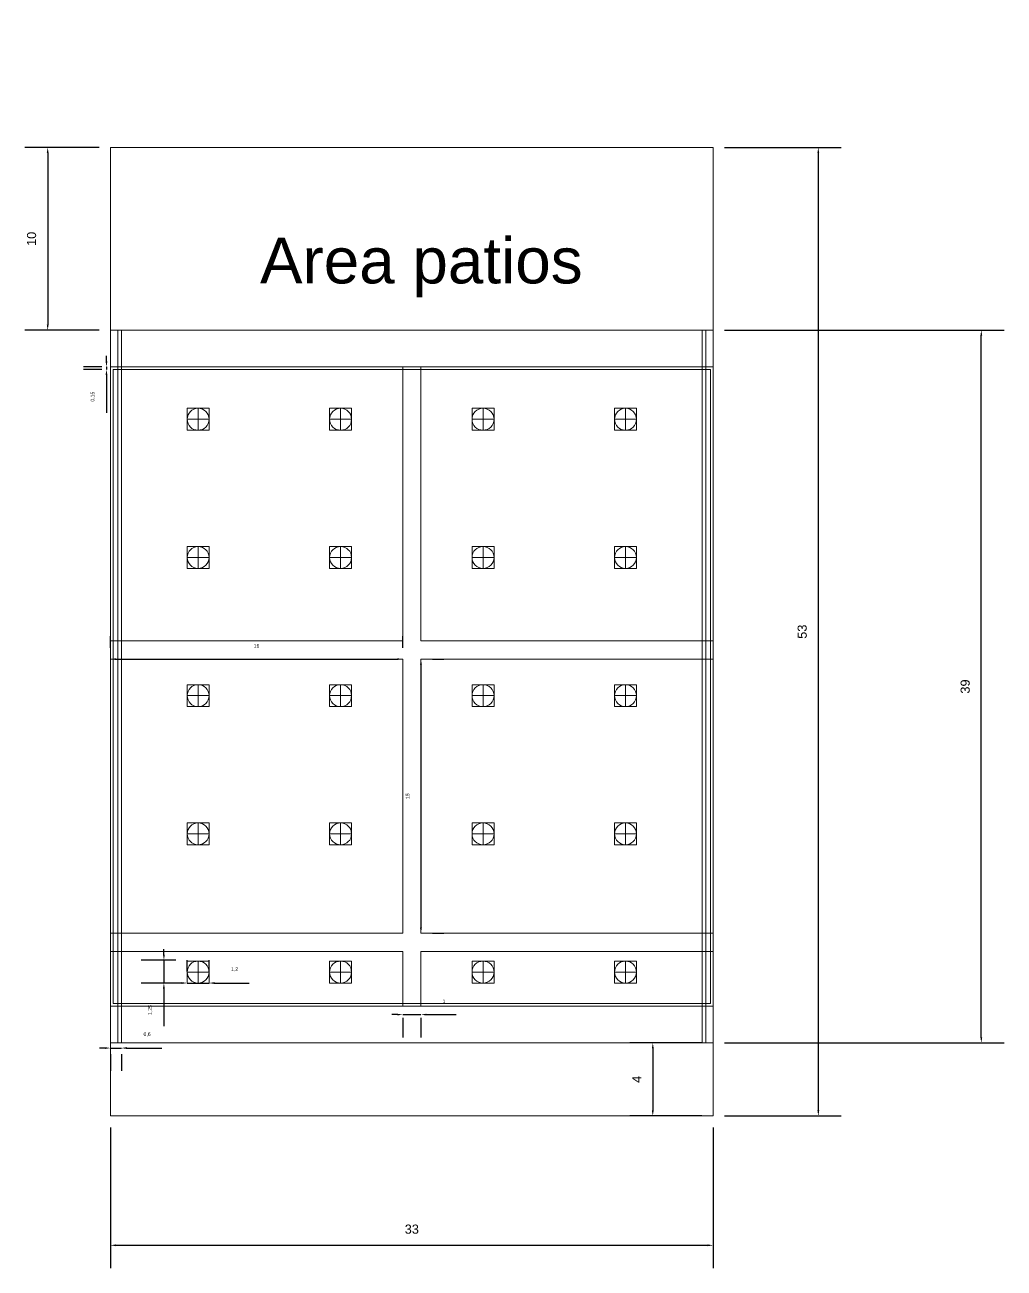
# Model space of a CAD drawing. Header units: millimetres. Extents: x -461 to 1315, y -154 to 152.
# Drawn here: x 166 to 219.6, y -125.8 to -57.8 of the extents above; entities that cross this region are included whole.
import ezdxf

# ---------------------------------------------------------------- set-up
doc = ezdxf.new("R2010")
doc.units = ezdxf.units.MM
for name, color, linetype, lineweight in [('A-AREA', 7, 'Continuous', 5), ('A-ROOF', 200, 'Continuous', 13), ('A-WALL', 253, 'Continuous', 15), ('S-BEAM', 1, 'Continuous', 13), ('S-STIF', 42, 'Continuous', 13), ('S-STRS', 4, 'Continuous', 13)]:
    doc.layers.add(name, color=color, linetype=linetype, lineweight=lineweight)
doc.styles.get("Standard").update_dxf_attribs({"font": 'arial.ttf'})
doc.dimstyles.new('ISO-25', dxfattribs={"dimtxt": 0.5, "dimasz": 0.3, "dimexe": 1.25, "dimexo": 0.625, "dimtad": 1, "dimtxsty": 'Standard', "dimcen": 2.5, "dimclrd": 1, "dimadec": 0, "dimazin": 0, "dimtfac": 1, "dimtmove": 0, "dimatfit": 3, "dimfxl": 1, "dimarcsym": 0})
doc.dimstyles.new('Partes pequeñas', dxfattribs={"dimtxt": 0.2, "dimasz": 0.3, "dimexe": 1.25, "dimexo": 0.625, "dimtad": 1, "dimtxsty": 'Standard', "dimcen": 2.5, "dimclrd": 1, "dimadec": 0, "dimazin": 0, "dimtfac": 1, "dimtmove": 0, "dimatfit": 3, "dimfxl": 1, "dimarcsym": 0})

# ---------------------------------------------------------------- blocks, each defined once
blk = doc.blocks.new('*U283')
at = {"layer": 'S-STRS'}
for p, q in [((0.6, 0.6), (-0.6, 0.6)), ((-0.6, -0.6), (-0.6, 0.6)), ((-0.6, 0), (0.6, 0)), ((0, -0.6), (0, 0.6)), ((0.6, -0.6), (0.6, 0.6)), ((-0.6, -0.6), (0.6, -0.6))]:
    blk.add_line(p, q, dxfattribs=at)
blk.add_circle((0, 0), 0.6, dxfattribs=at)
blk = doc.blocks.new('*U284')
at = {"layer": 'S-STRS', "color": 0, "linetype": 'ByBlock', "lineweight": -2, "transparency": 16777216}
for p in [(0, 30.256), (7.8, 30.256), (15.6, 30.256), (23.4, 30.256), (0, 22.692), (7.8, 22.692), (15.6, 22.692), (23.4, 22.692), (0, 15.128), (7.8, 15.128), (15.6, 15.128), (23.4, 15.128), (0, 7.564), (7.8, 7.564), (15.6, 7.564), (23.4, 7.564), (0, 0), (7.8, 0), (15.6, 0), (23.4, 0)]:
    blk.add_blockref('*U283', p, dxfattribs=at)
blk = doc.blocks.new('*D286')
at = {"layer": 'A-AREA', "color": 0, "lineweight": -2, "transparency": 16777216}
for p, q in [((170.674, -118.088), (170.674, -125.794)), ((203.674, -118.088), (203.674, -125.794))]:
    blk.add_line(p, q, dxfattribs=at)
at = {"layer": 'A-AREA', "color": 1, "lineweight": -2, "transparency": 16777216}
blk.add_line((170.974, -124.544), (203.374, -124.544), dxfattribs=at)
at = {"layer": 'A-AREA', "color": 1, "lineweight": 20, "transparency": 16777216}
for points in [[(170.974, -124.494), (170.974, -124.594), (170.674, -124.544)], [(203.374, -124.494), (203.374, -124.594), (203.674, -124.544)]]:
    blk.add_solid(points, dxfattribs=at)
at = {"layer": 'Defpoints', "color": 0, "lineweight": 20, "transparency": 16777216}
for p in [(170.674, -117.463), (203.674, -117.463), (203.674, -124.544)]:
    blk.add_point(p, dxfattribs=at)
at = {"layer": 'A-AREA', "color": 0, "transparency": 16777216, "insert": (187.174, -123.663), "char_height": 0.5, "attachment_point": 5}
blk.add_mtext('33', dxfattribs=at)
blk = doc.blocks.new('*D287')
at = {"layer": 'A-AREA', "color": 0, "lineweight": -2, "transparency": 16777216}
for p, q in [((203.049, -113.463), (199.117, -113.463)), ((203.049, -117.463), (199.117, -117.463))]:
    blk.add_line(p, q, dxfattribs=at)
at = {"layer": 'A-AREA', "color": 1, "lineweight": -2, "transparency": 16777216}
blk.add_line((200.367, -113.763), (200.367, -117.163), dxfattribs=at)
at = {"layer": 'A-AREA', "color": 1, "lineweight": 20, "transparency": 16777216}
for points in [[(200.317, -113.763), (200.417, -113.763), (200.367, -113.463)], [(200.317, -117.163), (200.417, -117.163), (200.367, -117.463)]]:
    blk.add_solid(points, dxfattribs=at)
at = {"layer": 'Defpoints', "color": 0, "lineweight": 20, "transparency": 16777216}
for p in [(203.674, -113.463), (200.367, -117.463), (203.674, -117.463)]:
    blk.add_point(p, dxfattribs=at)
at = {"layer": 'A-AREA', "color": 0, "transparency": 16777216, "insert": (199.492, -115.463), "char_height": 0.5, "attachment_point": 5, "rotation": 90}
blk.add_mtext('4', dxfattribs=at)
blk = doc.blocks.new('*D288')
at = {"layer": 'A-AREA', "color": 0, "lineweight": -2, "transparency": 16777216}
for p, q in [((204.299, -74.463), (219.603, -74.463)), ((204.299, -113.463), (219.603, -113.463))]:
    blk.add_line(p, q, dxfattribs=at)
at = {"layer": 'A-AREA', "color": 1, "lineweight": -2, "transparency": 16777216}
blk.add_line((218.353, -113.163), (218.353, -74.763), dxfattribs=at)
at = {"layer": 'A-AREA', "color": 1, "lineweight": 20, "transparency": 16777216}
for points in [[(218.303, -74.763), (218.403, -74.763), (218.353, -74.463)], [(218.303, -113.163), (218.403, -113.163), (218.353, -113.463)]]:
    blk.add_solid(points, dxfattribs=at)
at = {"layer": 'Defpoints', "color": 0, "lineweight": 20, "transparency": 16777216}
for p in [(203.674, -74.463), (218.353, -74.463), (203.674, -113.463)]:
    blk.add_point(p, dxfattribs=at)
at = {"layer": 'A-AREA', "color": 0, "transparency": 16777216, "insert": (217.472, -93.963), "char_height": 0.5, "attachment_point": 5, "rotation": 90}
blk.add_mtext('39', dxfattribs=at)
blk = doc.blocks.new('*D289')
at = {"layer": 'A-AREA', "color": 0, "lineweight": -2, "transparency": 16777216}
for p, q in [((204.299, -64.463), (210.68, -64.463)), ((204.299, -117.463), (210.68, -117.463))]:
    blk.add_line(p, q, dxfattribs=at)
at = {"layer": 'A-AREA', "color": 1, "lineweight": -2, "transparency": 16777216}
blk.add_line((209.43, -64.763), (209.43, -117.163), dxfattribs=at)
at = {"layer": 'A-AREA', "color": 1, "lineweight": 20, "transparency": 16777216}
for points in [[(209.38, -64.763), (209.48, -64.763), (209.43, -64.463)], [(209.38, -117.163), (209.48, -117.163), (209.43, -117.463)]]:
    blk.add_solid(points, dxfattribs=at)
at = {"layer": 'Defpoints', "color": 0, "lineweight": 20, "transparency": 16777216}
for p in [(203.674, -64.463), (203.674, -117.463), (209.43, -117.463)]:
    blk.add_point(p, dxfattribs=at)
at = {"layer": 'A-AREA', "color": 0, "transparency": 16777216, "insert": (208.549, -90.963), "char_height": 0.5, "attachment_point": 5, "rotation": 90}
blk.add_mtext('53', dxfattribs=at)
blk = doc.blocks.new('*D290')
at = {"layer": 'A-AREA', "color": 0, "lineweight": -2, "transparency": 16777216}
for p, q in [((170.049, -64.463), (165.989, -64.463)), ((170.049, -74.463), (165.989, -74.463))]:
    blk.add_line(p, q, dxfattribs=at)
at = {"layer": 'A-AREA', "color": 1, "lineweight": -2, "transparency": 16777216}
blk.add_line((167.239, -64.763), (167.239, -74.163), dxfattribs=at)
at = {"layer": 'A-AREA', "color": 1, "lineweight": 20, "transparency": 16777216}
for points in [[(167.189, -64.763), (167.289, -64.763), (167.239, -64.463)], [(167.189, -74.163), (167.289, -74.163), (167.239, -74.463)]]:
    blk.add_solid(points, dxfattribs=at)
at = {"layer": 'Defpoints', "color": 0, "lineweight": 20, "transparency": 16777216}
for p in [(170.674, -64.463), (167.239, -74.463), (170.674, -74.463)]:
    blk.add_point(p, dxfattribs=at)
at = {"layer": 'A-AREA', "color": 0, "transparency": 16777216, "insert": (166.358, -69.463), "char_height": 0.5, "attachment_point": 5, "rotation": 90}
blk.add_mtext('10', dxfattribs=at)
blk = doc.blocks.new('*D291')
at = {"layer": 'A-AREA', "color": 0, "lineweight": -2, "transparency": 16777216}
for p, q in [((188.299, -92.463), (188.924, -92.463)), ((188.299, -107.463), (188.924, -107.463))]:
    blk.add_line(p, q, dxfattribs=at)
at = {"layer": 'A-AREA', "color": 1, "lineweight": -2, "transparency": 16777216}
blk.add_line((187.674, -92.763), (187.674, -107.163), dxfattribs=at)
at = {"layer": 'A-AREA', "color": 1, "lineweight": 20, "transparency": 16777216}
for points in [[(187.624, -92.763), (187.724, -92.763), (187.674, -92.463)], [(187.624, -107.163), (187.724, -107.163), (187.674, -107.463)]]:
    blk.add_solid(points, dxfattribs=at)
at = {"layer": 'Defpoints', "color": 0, "lineweight": 20, "transparency": 16777216}
for p in [(187.674, -92.463), (187.674, -107.463), (187.674, -107.463)]:
    blk.add_point(p, dxfattribs=at)
at = {"layer": 'A-AREA', "color": 0, "transparency": 16777216, "insert": (186.946, -99.963), "char_height": 0.2, "attachment_point": 5, "rotation": 90}
blk.add_mtext('15', dxfattribs=at)
blk = doc.blocks.new('*D292')
at = {"layer": 'A-AREA', "color": 1, "lineweight": -2, "transparency": 16777216}
for p, q in [((186.374, -111.919), (186.074, -111.919)), ((186.674, -111.919), (187.674, -111.919)), ((187.974, -111.919), (189.597, -111.919))]:
    blk.add_line(p, q, dxfattribs=at)
at = {"layer": 'A-AREA', "color": 0, "lineweight": -2, "transparency": 16777216}
for p, q in [((186.674, -112.088), (186.674, -113.169)), ((187.674, -112.088), (187.674, -113.169))]:
    blk.add_line(p, q, dxfattribs=at)
at = {"layer": 'A-AREA', "color": 1, "lineweight": 20, "transparency": 16777216}
for points in [[(186.374, -111.869), (186.374, -111.969), (186.674, -111.919)], [(187.974, -111.869), (187.974, -111.969), (187.674, -111.919)]]:
    blk.add_solid(points, dxfattribs=at)
at = {"layer": 'Defpoints', "color": 0, "lineweight": 20, "transparency": 16777216}
for p in [(186.674, -111.463), (187.674, -111.463), (187.674, -111.919)]:
    blk.add_point(p, dxfattribs=at)
at = {"layer": 'A-AREA', "color": 0, "transparency": 16777216, "insert": (188.935, -111.194), "char_height": 0.2, "attachment_point": 5}
blk.add_mtext('1', dxfattribs=at)
blk = doc.blocks.new('*D293')
at = {"layer": 'A-AREA', "color": 0, "lineweight": -2, "transparency": 16777216}
for p, q in [((174.874, -109.566), (174.874, -108.941)), ((176.074, -109.566), (176.074, -108.941))]:
    blk.add_line(p, q, dxfattribs=at)
at = {"layer": 'A-AREA', "color": 1, "lineweight": -2, "transparency": 16777216}
for p, q in [((174.574, -110.191), (174.274, -110.191)), ((174.874, -110.191), (176.074, -110.191)), ((176.374, -110.191), (178.267, -110.191))]:
    blk.add_line(p, q, dxfattribs=at)
at = {"layer": 'A-AREA', "color": 1, "lineweight": 20, "transparency": 16777216}
for points in [[(174.574, -110.141), (174.574, -110.241), (174.874, -110.191)], [(176.374, -110.141), (176.374, -110.241), (176.074, -110.191)]]:
    blk.add_solid(points, dxfattribs=at)
at = {"layer": 'Defpoints', "color": 0, "lineweight": 20, "transparency": 16777216}
for p in [(174.874, -110.191), (176.074, -110.191), (176.074, -110.191)]:
    blk.add_point(p, dxfattribs=at)
at = {"layer": 'A-AREA', "color": 0, "transparency": 16777216, "insert": (177.47, -109.446), "char_height": 0.2, "attachment_point": 5}
blk.add_mtext('1,2', dxfattribs=at)
blk = doc.blocks.new('*D285')
at = {"layer": 'A-AREA', "color": 1, "lineweight": -2, "transparency": 16777216}
for p, q in [((173.601, -108.641), (173.601, -108.341)), ((173.601, -108.941), (173.601, -110.191)), ((173.601, -110.491), (173.601, -112.543))]:
    blk.add_line(p, q, dxfattribs=at)
at = {"layer": 'A-AREA', "color": 0, "lineweight": -2, "transparency": 16777216}
for p, q in [((174.249, -108.941), (172.351, -108.941)), ((174.249, -110.191), (172.351, -110.191))]:
    blk.add_line(p, q, dxfattribs=at)
at = {"layer": 'A-AREA', "color": 1, "lineweight": 20, "transparency": 16777216}
for points in [[(173.551, -108.641), (173.651, -108.641), (173.601, -108.941)], [(173.551, -110.491), (173.651, -110.491), (173.601, -110.191)]]:
    blk.add_solid(points, dxfattribs=at)
at = {"layer": 'Defpoints', "color": 0, "lineweight": 20, "transparency": 16777216}
for p in [(174.874, -108.941), (173.601, -110.191), (174.874, -110.191)]:
    blk.add_point(p, dxfattribs=at)
at = {"layer": 'A-AREA', "color": 0, "transparency": 16777216, "insert": (172.856, -111.667), "char_height": 0.2, "attachment_point": 5, "rotation": 90}
blk.add_mtext('1,25', dxfattribs=at)
blk = doc.blocks.new('*D294')
at = {"layer": 'A-AREA', "color": 1, "lineweight": -2, "transparency": 16777216}
for p, q in [((170.374, -113.749), (170.074, -113.749)), ((170.674, -113.749), (171.274, -113.749)), ((171.574, -113.749), (173.487, -113.749))]:
    blk.add_line(p, q, dxfattribs=at)
at = {"layer": 'A-AREA', "color": 0, "lineweight": -2, "transparency": 16777216}
for p, q in [((170.674, -114.088), (170.674, -114.999)), ((171.274, -114.088), (171.274, -114.999))]:
    blk.add_line(p, q, dxfattribs=at)
at = {"layer": 'A-AREA', "color": 1, "lineweight": 20, "transparency": 16777216}
for points in [[(170.374, -113.699), (170.374, -113.799), (170.674, -113.749)], [(171.574, -113.699), (171.574, -113.799), (171.274, -113.749)]]:
    blk.add_solid(points, dxfattribs=at)
at = {"layer": 'Defpoints', "color": 0, "lineweight": 20, "transparency": 16777216}
for p in [(170.674, -113.463), (171.274, -113.463), (171.274, -113.749)]:
    blk.add_point(p, dxfattribs=at)
at = {"layer": 'A-AREA', "color": 0, "transparency": 16777216, "insert": (172.68, -113.004), "char_height": 0.2, "attachment_point": 5}
blk.add_mtext('0,6', dxfattribs=at)
blk = doc.blocks.new('*D295')
at = {"layer": 'A-AREA', "color": 0, "lineweight": -2, "transparency": 16777216}
for p, q in [((170.674, -91.838), (170.674, -91.213)), ((186.674, -91.838), (186.674, -91.213))]:
    blk.add_line(p, q, dxfattribs=at)
at = {"layer": 'A-AREA', "color": 1, "lineweight": -2, "transparency": 16777216}
blk.add_line((170.974, -92.463), (186.374, -92.463), dxfattribs=at)
at = {"layer": 'A-AREA', "color": 1, "lineweight": 20, "transparency": 16777216}
for points in [[(170.974, -92.413), (170.974, -92.513), (170.674, -92.463)], [(186.374, -92.413), (186.374, -92.513), (186.674, -92.463)]]:
    blk.add_solid(points, dxfattribs=at)
at = {"layer": 'Defpoints', "color": 0, "lineweight": 20, "transparency": 16777216}
for p in [(170.674, -92.463), (186.674, -92.463), (186.674, -92.463)]:
    blk.add_point(p, dxfattribs=at)
at = {"layer": 'A-AREA', "color": 0, "transparency": 16777216, "insert": (178.674, -91.736), "char_height": 0.2, "attachment_point": 5}
blk.add_mtext('16', dxfattribs=at)
blk = doc.blocks.new('*D296')
at = {"layer": 'A-AREA', "color": 1, "lineweight": -2, "transparency": 16777216}
for p, q in [((170.457, -76.163), (170.457, -75.863)), ((170.457, -76.463), (170.457, -76.613)), ((170.457, -76.913), (170.457, -78.984))]:
    blk.add_line(p, q, dxfattribs=at)
at = {"layer": 'A-AREA', "color": 0, "lineweight": -2, "transparency": 16777216}
for p, q in [((170.199, -76.463), (169.207, -76.463)), ((170.199, -76.613), (169.207, -76.613))]:
    blk.add_line(p, q, dxfattribs=at)
at = {"layer": 'A-AREA', "color": 1, "lineweight": 20, "transparency": 16777216}
for points in [[(170.407, -76.163), (170.507, -76.163), (170.457, -76.463)], [(170.407, -76.913), (170.507, -76.913), (170.457, -76.613)]]:
    blk.add_solid(points, dxfattribs=at)
at = {"layer": 'Defpoints', "color": 0, "lineweight": 20, "transparency": 16777216}
for p in [(170.457, -76.613), (170.824, -76.463), (170.824, -76.613)]:
    blk.add_point(p, dxfattribs=at)
at = {"layer": 'A-AREA', "color": 0, "transparency": 16777216, "insert": (169.712, -78.098), "char_height": 0.2, "attachment_point": 5, "rotation": 90}
blk.add_mtext('0,15', dxfattribs=at)

msp = doc.modelspace()

# ---------------------------------------------------------------- linework, layer by layer
at = {"layer": 'A-AREA'}
for p, q in [((170.674, -64.463), (203.674, -64.463)), ((170.674, -64.463), (170.674, -76.463)), ((203.674, -64.463), (203.674, -117.463)), ((170.674, -76.463), (203.674, -76.463)), ((203.674, -111.463), (203.674, -76.463)), ((203.674, -76.463), (203.674, -111.463)), ((170.674, -117.463), (170.674, -111.463)), ((170.674, -111.463), (203.674, -111.463)), ((170.674, -111.463), (203.674, -111.463)), ((203.674, -117.463), (170.674, -117.463))]:
    msp.add_line(p, q, dxfattribs=at)
at = {"layer": 'A-ROOF'}
for p, q in [((187.174, -74.463), (170.674, -74.463)), ((170.674, -74.463), (171.274, -74.463)), ((170.674, -74.463), (171.074, -74.463)), ((171.074, -74.463), (171.074, -113.463)), ((187.174, -74.463), (203.674, -74.463)), ((203.674, -74.463), (203.074, -74.463)), ((203.674, -74.463), (203.274, -74.463)), ((203.274, -74.463), (203.274, -113.463)), ((170.674, -112.063), (170.674, -111.463)), ((203.674, -112.063), (203.674, -111.463)), ((170.674, -113.463), (203.674, -113.463))]:
    msp.add_line(p, q, dxfattribs=at)
at = {"layer": 'A-WALL'}
for p, q in [((170.674, -117.463), (170.674, -64.463)), ((203.674, -76.463), (170.674, -76.463)), ((170.674, -76.463), (170.674, -111.463)), ((170.674, -76.463), (170.824, -76.463)), ((170.674, -76.463), (170.674, -76.613)), ((170.824, -76.613), (170.824, -111.313)), ((170.824, -76.613), (203.524, -76.613)), ((203.524, -111.313), (203.524, -76.613)), ((170.674, -111.463), (170.674, -111.313)), ((203.524, -111.463), (170.674, -111.463)), ((170.824, -111.313), (190.27, -111.313)), ((190.27, -111.313), (190.42, -111.313)), ((190.42, -111.313), (192.97, -111.313)), ((192.97, -111.313), (190.42, -111.313)), ((192.97, -111.313), (196.27, -111.313)), ((196.27, -111.313), (203.524, -111.313)), ((203.524, -111.313), (200.524, -111.313)), ((203.674, -111.463), (203.524, -111.463))]:
    msp.add_line(p, q, dxfattribs=at)
at = {"layer": 'S-BEAM'}
for p, q in [((170.674, -74.463), (170.674, -111.463)), ((171.274, -74.463), (171.074, -74.463)), ((171.274, -74.463), (171.274, -113.463)), ((203.074, -74.463), (203.074, -113.463)), ((203.074, -74.463), (203.274, -74.463)), ((203.674, -74.463), (203.674, -111.463)), ((170.674, -111.463), (170.674, -113.463)), ((203.674, -111.463), (203.674, -113.463)), ((171.274, -113.463), (171.074, -113.463)), ((203.074, -113.463), (203.274, -113.463))]:
    msp.add_line(p, q, dxfattribs=at)
at = {"layer": 'S-STIF'}
for p, q in [((187.174, -76.463), (186.674, -76.463)), ((186.674, -76.463), (186.674, -91.463)), ((187.174, -76.463), (187.674, -76.463)), ((187.674, -76.463), (187.674, -91.463)), ((186.674, -91.463), (170.674, -91.463)), ((187.674, -91.463), (203.674, -91.463)), ((170.674, -92.463), (186.674, -92.463)), ((186.674, -92.463), (186.674, -107.463)), ((187.674, -92.463), (203.674, -92.463)), ((187.674, -92.463), (187.674, -107.463)), ((186.674, -107.463), (170.674, -107.463)), ((187.674, -107.463), (203.674, -107.463)), ((186.674, -108.463), (170.674, -108.463)), ((186.674, -108.463), (186.674, -111.463)), ((187.674, -108.463), (187.674, -111.463)), ((203.674, -108.463), (187.674, -108.463)), ((186.674, -111.463), (187.674, -111.463))]:
    msp.add_line(p, q, dxfattribs=at)

# ---------------------------------------------------------------- block references
at = {"layer": 'S-STRS'}
msp.add_blockref('*U284', (175.474, -109.591), dxfattribs=at)

# ---------------------------------------------------------------- texts
at = {"layer": 'A-AREA', "insert": (178.861, -69.401), "char_height": 2.5, "attachment_point": 1}
msp.add_mtext_dynamic_manual_height_columns('\\pxt10;Area patios', width=43.74055, gutter_width=12.5, heights=[2.587], dxfattribs=at)

# ---------------------------------------------------------------- dimensions: what is measured, and where the dimension line sits
at = {"layer": 'A-AREA'}
for base, p1, p2, dimstyle, picture, middle in [((167.239, -74.463), (170.674, -64.463), (170.674, -74.463), 'ISO-25', '*D290', (166.358, -69.463)), ((209.43, -117.463), (203.674, -64.463), (203.674, -117.463), 'ISO-25', '*D289', (208.549, -90.963)), ((218.353, -74.463), (203.674, -113.463), (203.674, -74.463), 'ISO-25', '*D288', (217.472, -93.963)), ((170.457, -76.613), (170.824, -76.463), (170.824, -76.613), 'Partes pequeñas', '*D296', (169.712, -78.098)), ((187.674, -107.463), (187.674, -92.463), (187.674, -107.463), 'Partes pequeñas', '*D291', (186.946, -99.963)), ((173.601, -110.191), (174.874, -108.941), (174.874, -110.191), 'Partes pequeñas', '*D285', (172.856, -111.667)), ((200.367, -117.463), (203.674, -113.463), (203.674, -117.463), 'ISO-25', '*D287', (199.492, -115.463))]:
    dim = msp.add_linear_dim(base=base, p1=p1, p2=p2, angle=90, dimstyle=dimstyle, dxfattribs=at)
    dim.commit()
    dim.dimension.update_dxf_attribs({"geometry": picture, "text_midpoint": middle})
for base, p1, p2, dimstyle, picture, middle in [((186.674, -92.463), (170.674, -92.463), (186.674, -92.463), 'Partes pequeñas', '*D295', (178.674, -91.736)), ((176.074, -110.191), (174.874, -110.191), (176.074, -110.191), 'Partes pequeñas', '*D293', (177.47, -109.446)), ((187.674, -111.919), (186.674, -111.463), (187.674, -111.463), 'Partes pequeñas', '*D292', (188.935, -111.194)), ((171.274, -113.749), (170.674, -113.463), (171.274, -113.463), 'Partes pequeñas', '*D294', (172.68, -113.004)), ((203.674, -124.544), (170.674, -117.463), (203.674, -117.463), 'ISO-25', '*D286', (187.174, -123.663))]:
    dim = msp.add_linear_dim(base=base, p1=p1, p2=p2, dimstyle=dimstyle, dxfattribs=at)
    dim.commit()
    dim.dimension.update_dxf_attribs({"geometry": picture, "text_midpoint": middle})

doc.saveas('drawing.dxf')
